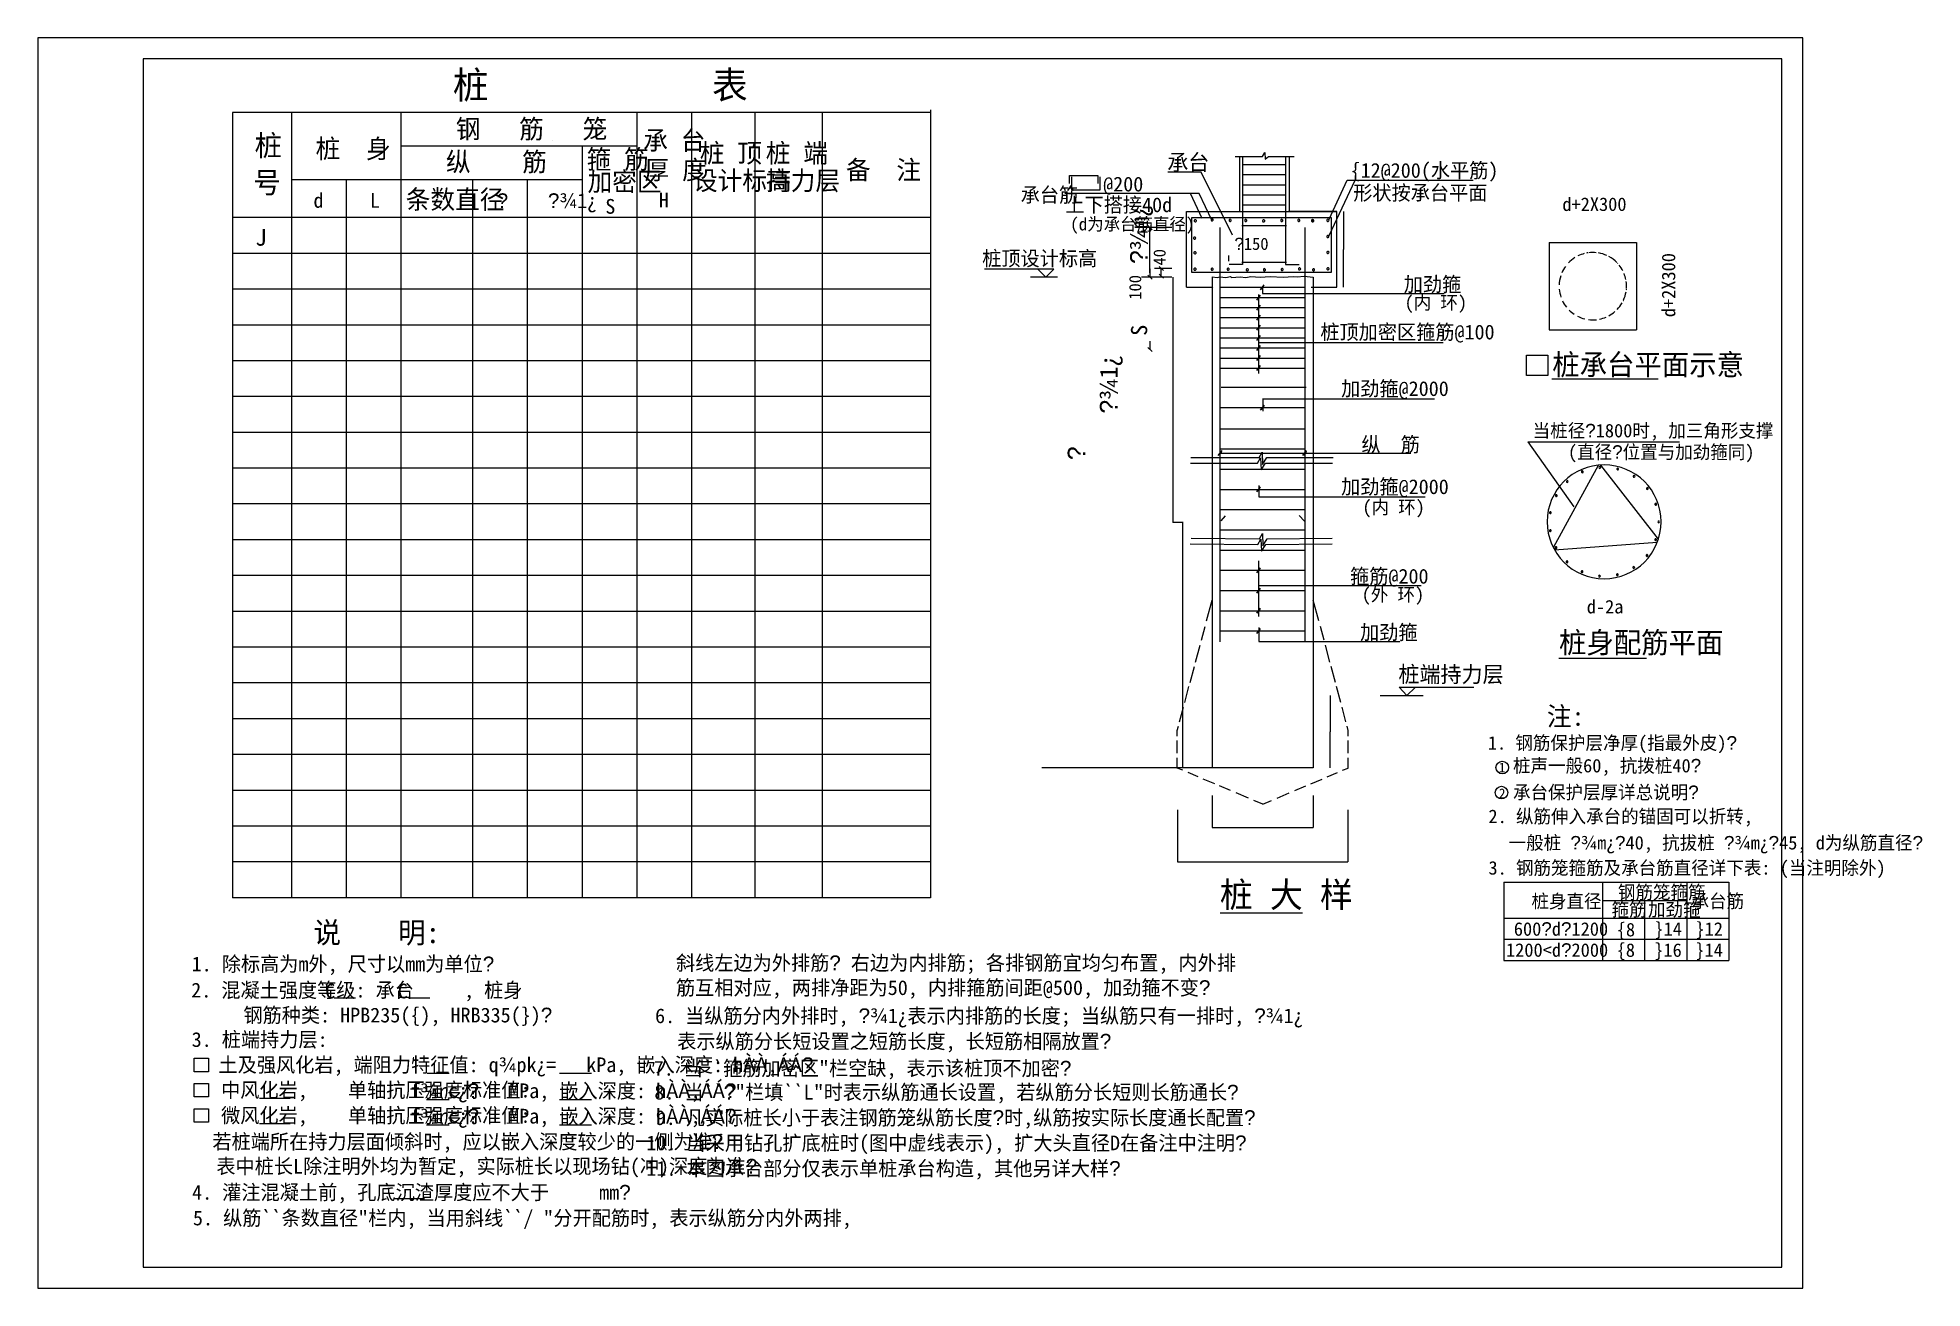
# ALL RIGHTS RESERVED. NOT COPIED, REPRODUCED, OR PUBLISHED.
# Model space of a CAD drawing. Header units: metres. Extents: x 4568 to 49300, y 5829 to 35529.
import ezdxf

# ---------------------------------------------------------------- set-up
doc = ezdxf.new("R2010")
doc.units = ezdxf.units.M
for name, color, linetype in [('DP', 3, 'Continuous'), ('STEEL', 2, 'Continuous'), ('TEXT', 7, 'Continuous'), ('TK', 7, 'Continuous')]:
    doc.layers.add(name, color=color, linetype=linetype)
doc.dimstyles.get("Standard").update_dxf_attribs({"dimtxt": 2.5, "dimasz": 2.5, "dimexe": 1.25, "dimexo": 0.625, "dimtad": 1, "dimcen": 2.5, "dimazin": 3, "dimtfac": 1, "dimtmove": 0, "dimatfit": 3})

# ---------------------------------------------------------------- blocks, each defined once
blk = doc.blocks.new('DIM1')
blk.add_line((-2, 0), (0, 0))
blk.add_lwpolyline([(-0.5, -0.5), (0.5, 0.5)])
blk = doc.blocks.new('_CLOSEDFILLED')
at = {"color": 0, "linetype": 'BYBLOCK'}
blk.add_solid([(-1, 0), (0, 0), (-1, 0)], dxfattribs=at)
blk = doc.blocks.new('*D1')
for p, q in [((31625.07, 17193.46), (31625.07, 15956.87)), ((35667.36, 17193.46), (35667.36, 15956.87)), ((31625.32, 15956.87), (33645.715, 15956.87)), ((33646.715, 15956.87), (35667.11, 15956.87))]:
    blk.add_line(p, q)
at = {"layer": 'Defpoints'}
for p in [(31625.07, 17193.46), (35667.36, 17193.46), (31625.07, 15956.87)]:
    blk.add_point(p, dxfattribs=at)
at = {"xscale": 0.25, "yscale": 0.25, "rotation": 180}
blk.add_blockref('_CLOSEDFILLED', (31625.07, 15956.87), dxfattribs=at)
at = {"xscale": 0.25, "yscale": 0.25}
blk.add_blockref('_CLOSEDFILLED', (35667.36, 15956.87), dxfattribs=at)
at = {"insert": (33646.215, 15956.87), "char_height": 1, "attachment_point": 5}
blk.add_mtext('D', dxfattribs=at)
blk = doc.blocks.new('*D2')
for p, q in [((35246.18, 19906.63), (35246.18, 19046.44)), ((35245.93, 19046.44), (35245.68, 19046.44)), ((35246.18, 18186.25), (35246.18, 19046.44)), ((35246.18, 19046.44), (35246.18, 19046.44)), ((35246.43, 19046.44), (35246.68, 19046.44))]:
    blk.add_line(p, q)
at = {"layer": 'Defpoints'}
for p in [(35246.18, 19906.63), (35246.18, 19046.44), (35246.18, 18186.25)]:
    blk.add_point(p, dxfattribs=at)
at = {"xscale": 0.25, "yscale": 0.25}
blk.add_blockref('_CLOSEDFILLED', (35246.18, 19046.44), dxfattribs=at)
at = {"xscale": 0.25, "yscale": 0.25, "rotation": 180}
blk.add_blockref('_CLOSEDFILLED', (35246.18, 19046.44), dxfattribs=at)
at = {"insert": (35246.18, 19047.565), "char_height": 1, "attachment_point": 5}
blk.add_mtext("h%%192%%192'%%193%%193", dxfattribs=at)
blk = doc.blocks.new('*D3')
for p, q in [((32443.96, 17530.51), (32443.96, 16771.45)), ((34843.96, 17530.51), (34843.96, 16771.45)), ((32444.21, 16771.45), (33643.46, 16771.45)), ((33644.46, 16771.45), (34843.71, 16771.45))]:
    blk.add_line(p, q)
at = {"layer": 'Defpoints'}
for p in [(32443.96, 17530.51), (34843.96, 17530.51), (32443.96, 16771.45)]:
    blk.add_point(p, dxfattribs=at)
at = {"xscale": 0.25, "yscale": 0.25, "rotation": 180}
blk.add_blockref('_CLOSEDFILLED', (32443.96, 16771.45), dxfattribs=at)
at = {"xscale": 0.25, "yscale": 0.25}
blk.add_blockref('_CLOSEDFILLED', (34843.96, 16771.45), dxfattribs=at)
at = {"insert": (33643.96, 16771.45), "char_height": 1, "attachment_point": 5}
blk.add_mtext('d', dxfattribs=at)
blk = doc.blocks.new('*D6')
for p, q in [((35562.58, 31401.55), (35562.58, 30501.13)), ((35562.33, 30501.13), (35562.08, 30501.13)), ((35562.58, 29600.71), (35562.58, 30501.13)), ((35562.58, 30501.13), (35562.58, 30501.13)), ((35562.83, 30501.13), (35563.08, 30501.13))]:
    blk.add_line(p, q)
at = {"layer": 'Defpoints'}
for p in [(35562.58, 31401.55), (35562.58, 30501.13), (35562.58, 29600.71)]:
    blk.add_point(p, dxfattribs=at)
at = {"xscale": 0.25, "yscale": 0.25}
blk.add_blockref('_CLOSEDFILLED', (35562.58, 30501.13), dxfattribs=at)
at = {"xscale": 0.25, "yscale": 0.25, "rotation": 180}
blk.add_blockref('_CLOSEDFILLED', (35562.58, 30501.13), dxfattribs=at)
at = {"insert": (35562.58, 30502.255), "char_height": 1, "attachment_point": 5}
blk.add_mtext('H', dxfattribs=at)
blk = doc.blocks.new('*D12')
for p, q in [((31507.13, 29840.93), (31507.13, 24013.59)), ((31628.915, 24013.59), (31506.88, 24013.59)), ((31751.95, 24013.59), (31629.915, 24013.59)), ((31751.7, 18186.25), (31751.7, 24013.59))]:
    blk.add_line(p, q)
at = {"layer": 'Defpoints'}
for p in [(31507.13, 29840.93), (31751.7, 24013.59), (31751.7, 18186.25)]:
    blk.add_point(p, dxfattribs=at)
at = {"xscale": 0.25, "yscale": 0.25}
blk.add_blockref('_CLOSEDFILLED', (31507.13, 24013.59), dxfattribs=at)
at = {"xscale": 0.25, "yscale": 0.25, "rotation": 180}
blk.add_blockref('_CLOSEDFILLED', (31751.7, 24013.59), dxfattribs=at)
at = {"insert": (31629.415, 24013.59), "char_height": 1, "attachment_point": 5}
blk.add_mtext('L', dxfattribs=at)

msp = doc.modelspace()

# ---------------------------------------------------------------- linework, layer by layer
for p, q in [((32987.99, 32703.41), (33640.17, 32703.41)), ((33091.45, 32703.41), (33091.45, 31401.55)), ((33167.66, 32703.41), (33167.66, 30141.94)), ((33640.17, 32703.41), (33693.57, 32799.47)), ((33693.57, 32799.47), (33702.58, 32641.51)), ((33702.58, 32641.51), (33778.46, 32703.41)), ((33778.46, 32703.41), (34394.37, 32703.41)), ((34187.59, 32703.41), (34187.59, 30141.94)), ((34270.47, 32703.41), (34270.47, 31401.55)), ((29061.7, 32064.52), (29061.7, 32257.51)), ((29061.7, 32257.51), (29728.76, 32257.51)), ((29104.61, 32224.42), (29104.61, 31913.48)), ((29728.76, 32257.51), (29728.76, 32064.52)), ((29784.18, 31913.48), (29784.18, 32224.42)), ((32183.4, 32334.03), (31395, 32334.03)), ((32929.5, 30842.56), (32183.4, 32334.03)), ((33167.66, 32517.57), (34187.59, 32517.57)), ((33167.66, 32277.57), (34187.59, 32277.57)), ((32136.51, 31830.19), (28948.67, 31830.19)), ((29104.61, 31913.48), (29784.18, 31913.48)), ((32204.89, 31233.42), (31926.19, 31830.19)), ((32439.73, 31192.5), (32136.51, 31830.19)), ((33167.66, 32037.57), (34187.59, 32037.57)), ((33167.66, 31797.57), (34187.59, 31797.57)), ((35217.9, 31216.43), (35649.04, 32143.98)), ((35218.79, 30832.58), (35834.74, 32143.98)), ((35649.04, 32143.98), (38642.43, 32143.98)), ((31834.75, 31401.55), (31834.75, 31401.55)), ((31834.75, 31401.55), (33083.81, 31401.55)), ((31834.75, 31401.55), (33083.81, 31401.55)), ((31834.75, 29600.71), (31834.75, 31401.55)), ((33083.81, 31401.55), (34258.2, 31401.55)), ((33167.66, 31557.57), (34187.59, 31557.57)), ((34257.85, 31401.55), (35401.57, 31401.55)), ((35401.57, 31401.55), (34257.85, 31401.55)), ((35401.57, 29600.71), (35401.57, 31401.55)), ((31490.35, 31017.55), (30766.22, 31017.55)), ((30966.22, 29940.93), (30966.22, 30917.55)), ((33148.77, 31066.82), (34208.18, 31066.82)), ((40439.09, 30667.56), (42519.09, 30667.56)), ((40439.09, 30667.56), (40439.09, 28587.56)), ((42519.09, 30667.56), (42519.09, 28587.56)), ((31490.35, 30047.86), (31075.28, 30047.86)), ((32836.55, 30219.62), (32838.53, 30357.93)), ((33167.66, 30141.94), (32846.57, 30141.94)), ((33150.48, 30198.57), (34206.48, 30198.57)), ((34187.59, 30141.94), (34508.68, 30141.94)), ((28771.65, 29840.93), (28130.34, 29840.93)), ((31490.35, 29840.93), (30766.22, 29840.93)), ((31834.75, 29600.71), (32443.96, 29600.71)), ((32443.96, 29846.31), (32443.96, 18186.25)), ((32443.96, 29846.31), (32561.01, 29833.75)), ((32480.35, 29600.71), (32487.01, 29600.71)), ((32561.01, 29833.75), (32628.54, 29850.63)), ((32628.54, 29850.63), (32767.83, 29829.54)), ((32767.83, 29829.54), (32877.57, 29854.84)), ((32877.57, 29854.84), (32902.9, 29833.75)), ((32902.9, 29833.75), (33105.5, 29850.63)), ((33105.5, 29850.63), (33244.78, 29833.75)), ((33244.78, 29833.75), (33362.97, 29854.84)), ((33362.97, 29854.84), (33582.45, 29842.19)), ((33582.45, 29842.19), (33818.82, 29859.06)), ((33638.97, 29600.93), (33638.87, 29452.53)), ((33818.82, 29859.06), (34131.17, 29837.99)), ((34131.17, 29837.99), (34367.53, 29859.06)), ((34367.53, 29859.06), (34460.39, 29846.41)), ((34460.39, 29846.41), (34629.23, 29863.28)), ((34629.23, 29863.28), (34843.96, 29838.68)), ((34794.04, 29600.71), (35401.57, 29600.71)), ((34843.96, 29838.68), (34843.96, 18186.25)), ((33549.18, 27551.18), (33549.18, 29432.45)), ((33638.85, 29452.53), (37949.46, 29452.53)), ((33549.18, 28293.33), (37929.58, 28293.33)), ((40439.09, 28587.56), (42519.09, 28587.56)), ((39906.83, 27992.49), (40412.16, 27992.49)), ((39906.83, 27507.45), (39906.83, 27991.41)), ((40412.16, 27992.49), (40412.16, 27508.53)), ((40412.16, 27508.53), (39906.83, 27508.53)), ((13088.82, 27004.85), (9188.82, 27004.85)), ((20588.82, 27004.85), (13088.82, 27004.85)), ((25757.31, 27004.85), (20588.82, 27004.85)), ((33643.96, 26956.89), (33643.96, 26660.83)), ((33643.96, 26952.48), (37723.18, 26952.48)), ((31936.17, 25556.2), (33558.55, 25556.2)), ((32635.96, 25663.62), (37156.04, 25663.62)), ((33523.83, 25426.11), (33595.03, 25554.18)), ((33558.55, 25556.2), (33629.75, 25684.28)), ((33595.03, 25554.18), (33607.05, 25266.02)), ((33629.75, 25684.28), (33641.77, 25396.12)), ((33641.77, 25396.12), (33742.94, 25556.2)), ((33742.94, 25556.2), (35318.84, 25556.2)), ((34620.71, 25620.25), (34683.2, 25706.98)), ((39933.51, 25934.82), (43534.71, 25934.82)), ((39936.96, 25934.82), (41026.93, 24390.01)), ((31931.2, 25426.11), (33523.83, 25426.11)), ((33607.05, 25266.02), (33708.22, 25426.11)), ((33708.22, 25426.11), (35299, 25426.11)), ((33549.18, 24893.67), (33549.18, 24623.82)), ((33549.18, 24623.82), (37500.5, 24623.82)), ((33564.4, 23624.6), (33635.6, 23752.68)), ((33635.6, 23752.68), (33647.62, 23464.52)), ((31922.18, 23509.36), (33529.68, 23494.5)), ((31942.02, 23639.46), (33564.4, 23624.6)), ((33529.68, 23494.5), (33600.89, 23622.58)), ((33600.89, 23622.58), (33612.9, 23334.42)), ((33612.9, 23334.42), (33714.07, 23494.5)), ((33647.62, 23464.52), (33748.79, 23624.6)), ((33714.07, 23494.5), (35289.98, 23509.36)), ((33748.79, 23624.6), (35294.95, 23639.46)), ((33549.18, 21785.2), (33549.18, 23108.86)), ((13088.82, 22754.85), (9188.82, 22754.85)), ((20588.82, 22754.85), (13088.82, 22754.85)), ((25757.31, 22754.85), (20588.82, 22754.85)), ((33549.18, 22518.37), (37402.2, 22518.37)), ((32312.25, 21681.91), (32443.96, 22173.17)), ((34975.66, 21681.91), (34843.96, 22173.17)), ((32187.99, 21218.4), (32275.8, 21545.95)), ((33549.18, 21523.93), (33549.18, 21192.48)), ((35099.93, 21218.4), (35012.11, 21545.95)), ((32049.05, 20700.2), (32156.03, 21099.23)), ((33549.18, 21192.48), (36895.81, 21192.48)), ((35238.86, 20700.2), (35131.88, 21099.23)), ((31919.14, 20215.62), (32021.19, 20596.25)), ((35368.78, 20215.62), (35266.73, 20596.25)), ((31792.27, 19742.42), (31892.77, 20117.26)), ((35495.64, 19742.42), (35395.15, 20117.26)), ((36432.42, 19909.22), (37451.07, 19909.22)), ((31669.63, 19284.95), (31762.04, 19629.64)), ((35618.29, 19284.95), (35525.88, 19629.64)), ((31614.34, 19078.62), (31642.24, 19182.67)), ((31614.34, 18942.87), (31614.34, 19078.62)), ((31614.34, 18536.04), (31614.34, 18834.73)), ((35673.57, 19078.62), (35645.68, 19182.67)), ((35673.57, 18942.87), (35673.57, 19078.62)), ((35673.57, 18536.04), (35673.57, 18834.73)), ((13088.82, 18504.85), (9188.82, 18504.85)), ((20588.82, 18504.85), (13088.82, 18504.85)), ((25757.31, 18504.85), (20588.82, 18504.85)), ((31614.34, 18184.5), (31614.34, 18424.53)), ((35673.57, 18184.5), (35673.57, 18424.53)), ((32443.96, 18186.25), (28405.23, 18186.25)), ((31746.26, 18130.41), (31614.34, 18184.5)), ((32115.87, 17971.85), (31871.05, 18076.08)), ((32505.43, 17806.9), (32230.37, 17923.45)), ((34843.96, 18186.25), (32443.96, 18186.25)), ((34782.49, 17806.9), (35057.55, 17923.45)), ((35172.04, 17971.85), (35416.87, 18076.08)), ((35541.65, 18130.41), (35673.57, 18184.5)), ((32878.71, 17651.48), (32616.61, 17761.97)), ((33304.73, 17471.88), (33012.63, 17595.02)), ((33983.19, 17471.88), (34275.29, 17595.02)), ((34409.2, 17651.48), (34671.3, 17761.97)), ((33643.96, 17328.87), (33435.95, 17416.56)), ((33643.96, 17328.87), (33851.97, 17416.56)), ((39366.28, 15473.69), (39366.28, 13617.69)), ((39366.28, 15473.69), (44706.82, 15473.69)), ((41706.82, 15473.69), (41706.82, 13617.69)), ((43706.82, 15473.69), (43706.82, 13617.69)), ((43706.82, 15314.28), (43706.82, 13617.69)), ((44706.82, 15473.69), (44706.82, 13617.69)), ((42706.82, 15041.49), (42706.82, 13617.69)), ((39366.28, 14617.69), (44706.82, 14617.69)), ((39366.28, 13617.69), (44706.82, 13617.69)), ((11601.06, 12729.51), (12110.4, 12729.51)), ((13367.09, 12729.51), (13876.42, 12729.51)), ((13808.59, 10935.14), (14336.18, 10935.14)), ((16955.29, 10935.14), (17708.99, 10935.14)), ((9831.62, 10344.97), (10558.51, 10344.97)), ((13799.17, 10313.75), (14336.18, 10313.75)), ((16955.29, 10313.75), (17708.99, 10313.75)), ((9828.57, 9743.71), (10561.56, 9743.71)), ((13799.17, 9711.2), (14336.18, 9711.2)), ((16955.29, 9711.2), (17708.99, 9711.2)), ((13014.73, 7964.28), (13747.72, 7964.28))]:
    msp.add_line(p, q)
for points in [[(28305.01, 30032.73), (28497.01, 29840.73), (28689.01, 30032.73), (27037.04, 30032.73)], [(31286.11, 29815.7), (31186.11, 29915.7)], [(33592.81, 29540.8), (33682.36, 29660.21)], [(33608.88, 29559.17), (33671.37, 29645.9)], [(33505.53, 29297.51), (33595.08, 29416.92)], [(33505.53, 29057.2), (33595.08, 29176.61)], [(33505.53, 28816.9), (33595.08, 28936.31)], [(33505.53, 28582.91), (33595.08, 28702.32)], [(33505.53, 28336.28), (33595.08, 28455.69)], [(33505.53, 28095.98), (33595.08, 28215.39)], [(33517.93, 28357.56), (33580.42, 28444.3)], [(33517.93, 28117.56), (33580.42, 28204.3)], [(33505.53, 27862), (33595.08, 27981.41)], [(33505.53, 27621.69), (33595.08, 27741.1)], [(33517.93, 27877.56), (33580.42, 27964.3)], [(33517.93, 27637.56), (33580.42, 27724.3)], [(40505.7, 27426.47), (43031.85, 27426.47)], [(33592.98, 26685.96), (33682.53, 26805.37)], [(33612.71, 26699.7), (33675.2, 26786.43)], [(32588.69, 25602.69), (32678.24, 25722.1)], [(32608.43, 25616.43), (32670.92, 25703.16)], [(34597.26, 25602.69), (34686.81, 25722.1)], [(34617, 25616.43), (34679.49, 25703.16)], [(33505.53, 24743.25), (33595.08, 24862.66)], [(33517.93, 24757.56), (33580.42, 24844.3)], [(32654.22, 24051.36), (32762.96, 24172.76)], [(34512.27, 24180.8), (34632.59, 24047.84)], [(33505.53, 22819.08), (33595.08, 22938.49)], [(33517.93, 22837.56), (33580.42, 22924.3)], [(33517.93, 22833.4), (33580.42, 22920.13)], [(33505.53, 22339.36), (33595.08, 22458.77)], [(33517.93, 22357.84), (33580.42, 22444.58)], [(33517.93, 22357.56), (33580.42, 22444.3)], [(33517.93, 22353.68), (33580.42, 22440.41)], [(33505.53, 21859.64), (33595.08, 21979.05)], [(33517.93, 21878.12), (33580.42, 21964.86)], [(33517.93, 21877.84), (33580.42, 21964.58)], [(33517.93, 21877.56), (33580.42, 21964.3)], [(33517.93, 21873.96), (33580.42, 21960.69)], [(33505.53, 21379.92), (33595.08, 21499.33)], [(33517.93, 21398.4), (33580.42, 21485.13)], [(33517.93, 21398.12), (33580.42, 21484.86)], [(33517.93, 21397.56), (33580.42, 21484.3)], [(33517.93, 21394.24), (33580.42, 21480.97)], [(40673.07, 20791.86), (42750.43, 20791.86)], [(37263.48, 20096.59), (37067.78, 19908.37), (36879.55, 20104.07), (38657.63, 20107.14)], [(32630.25, 14746.04), (34588.3, 14743.63)]]:
    msp.add_lwpolyline(points)
for centre in [(39330.22, 18195.99), (39311.6, 17600.7)]:
    msp.add_circle(centre, 149.27)
for start, end in [(98.64, 100.76), (84.02, 97.01), (144.06, 156.6), (122.03, 136.38), (104.6, 116.12), (65.5, 80.12), (44.35, 61.37), (42.16, 43.25), (27.07, 38.28), (162.35, 177.95), (184.88, 199.11), (11.38, 21.88), (355.81, 8.21), (353.56, 355.1), (205.69, 218.52), (316.37, 330.07), (334.52, 334.89), (335.21, 350.52), (225.07, 236.53), (242.72, 256.45), (262.76, 276.01), (281.59, 293.18), (298.07, 310.85)]:
    msp.add_arc((41479.09, 29627.56), 800, start, end)
at = {"layer": 'DP'}
for p, q in [((9188.82, 33754.85), (9188.82, 15104.85)), ((25757.31, 15104.85), (20588.82, 15104.85))]:
    msp.add_line(p, q, dxfattribs=at)
at = {"layer": 'STEEL'}
for p, q in [((20588.82, 33754.85), (9188.82, 33754.85)), ((10588.82, 33754.85), (10588.82, 15104.85)), ((13188.82, 33754.85), (13188.82, 15104.85)), ((18788.82, 33754.85), (18788.82, 15104.85)), ((20088.82, 33754.85), (20088.82, 15104.85)), ((25757.31, 33754.85), (20588.82, 33754.85)), ((21588.82, 33754.85), (21588.82, 15104.85)), ((23188.82, 33754.85), (23188.82, 15104.85)), ((25757.31, 33813.21), (25757.31, 15104.85)), ((18788.82, 32954.85), (13188.82, 32954.85)), ((16788.82, 33083.87), (16788.82, 33083.87)), ((16788.82, 33083.87), (16788.82, 33083.87)), ((17488.82, 32154.85), (10588.82, 32154.85)), ((13088.82, 31254.85), (9188.82, 31254.85)), ((20588.82, 31254.85), (13088.82, 31254.85)), ((25757.31, 31254.85), (20588.82, 31254.85)), ((13088.82, 15104.85), (9188.82, 15104.85)), ((20588.82, 15104.85), (13088.82, 15104.85))]:
    msp.add_line(p, q, dxfattribs=at)
msp.add_lwpolyline([(35270.78, 29956.13), (31963.96, 29956.13), (31963.96, 31257.55), (35270.78, 31257.55)], close=True, dxfattribs=at)
for points in [[(32019.65, 31173.25, 1), (32069.59, 31190.39, 1)], [(32417.03, 31197.7, 1), (32466.97, 31214.85, 1)], [(32847.07, 31181.48, 1), (32897.01, 31198.63, 1)], [(33217.78, 31181.48, 1), (33267.72, 31198.63, 1)], [(33642.18, 31169.46, 1), (33692.11, 31186.6, 1)], [(34072.27, 31181.48, 1), (34122.21, 31198.63, 1)], [(34477.96, 31181.48, 1), (34527.9, 31198.63, 1)], [(34802.52, 31173.38, 1), (34852.46, 31190.52, 1)], [(34810.63, 31173.38, 1), (34860.57, 31190.52, 1)], [(35167.64, 31181.48, 1), (35217.58, 31198.63, 1)], [(32003.36, 30759.84, 1), (32053.29, 30776.99, 1)], [(32011.47, 30411.18, 1), (32061.41, 30428.32, 1)], [(35163.2, 30797.56, 1), (35213.14, 30814.7, 1)], [(35167.64, 30419.29, 1), (35217.58, 30436.43, 1)], [(32011.47, 30021.97, 1), (32061.41, 30039.11, 1)], [(32417.03, 30021.97, 1), (32466.97, 30039.11, 1)], [(32798.52, 30021.97, 1), (32848.46, 30039.11, 1)], [(33252.9, 30005.75, 1), (33302.84, 30022.9, 1)], [(33661.06, 30009.94, 1), (33711, 30027.09, 1)], [(34080.38, 30013.86, 1), (34130.32, 30031.01, 1)], [(34494.19, 30030.08, 1), (34544.13, 30047.22, 1)], [(34826.86, 30005.75, 1), (34876.8, 30022.9, 1)], [(35167.64, 30030.08, 1), (35217.58, 30047.22, 1)], [(40395.4, 24031.78, 1), (43099.4, 24031.78, 1)], [(41239.79, 25198.87, 1), (41222.11, 25239.17, 1)], [(41646.25, 25300.46, 1), (41642.61, 25344.31, 1)], [(42063.66, 25264.56, 1), (42074.46, 25307.21, 1)], [(42446.81, 25095.07, 1), (42470.88, 25131.91, 1)], [(40629.98, 24641, 1), (40591.28, 24661.94, 1)], [(40888.34, 24970.82, 1), (40858.54, 25003.19, 1)], [(42754.16, 24810.36, 1), (42788.89, 24837.39, 1)], [(40492.71, 24245.17, 1), (40449.31, 24252.41, 1)], [(42952.42, 24441.28, 1), (42994.04, 24455.57, 1)], [(40491.41, 23826.21, 1), (40448.01, 23818.97, 1)], [(43020.09, 24027.82, 1), (43064.09, 24027.82, 1)], [(40626.21, 23429.53, 1), (40587.51, 23408.59, 1)], [(42949.85, 23614.79, 1), (42991.46, 23600.51, 1)], [(40882.51, 23098.11, 1), (40852.71, 23065.74, 1)], [(41232.54, 22867.87, 1), (41214.86, 22827.58, 1)], [(42440.18, 22964.16, 1), (42464.25, 22927.32, 1)], [(42749.3, 23246.95, 1), (42784.02, 23219.93, 1)], [(41638.35, 22763.76, 1), (41634.72, 22719.91, 1)], [(42055.99, 22797.06, 1), (42066.79, 22754.41, 1)]]:
    msp.add_lwpolyline(points, format="xyb", close=True, dxfattribs=at)
for points in [[(32635.96, 21182.58), (32635.96, 31017.55)], [(34651.96, 21182.58), (34651.96, 31017.55)], [(32635.96, 29601.53), (34651.96, 29601.53)], [(32635.96, 29360.93), (34651.96, 29360.93)], [(32635.96, 29120.93), (34651.96, 29120.93)], [(32635.96, 28880.93), (34651.96, 28880.93)], [(32635.96, 28640.93), (34651.96, 28640.93)], [(32635.96, 28400.93), (34651.96, 28400.93)], [(32635.96, 28160.93), (34651.96, 28160.93)], [(32635.96, 27920.93), (34651.96, 27920.93)], [(32635.96, 27680.93), (34651.96, 27680.93)], [(32655.6, 27226.52), (34671.6, 27226.52)], [(32635.96, 26743.06), (34651.96, 26743.06)], [(32635.96, 26240.93), (34651.96, 26240.93)], [(32635.96, 25760.93), (34651.96, 25760.93)], [(32635.96, 25280.93), (34651.96, 25280.93)], [(41609.27, 25371.63), (40542.98, 23427.73)], [(43034.68, 23622.29), (41670.45, 25379.69)], [(32635.96, 24800.93), (34651.96, 24800.93)], [(32635.96, 24320.93), (34651.96, 24320.93)], [(32635.96, 23840.93), (34651.96, 23840.93)], [(32635.96, 23360.93), (34651.96, 23360.93)], [(40572.71, 23369.46), (43004.23, 23551.79)], [(32635.96, 22880.93), (34651.96, 22880.93)], [(32635.96, 22400.93), (34651.96, 22400.93)], [(32635.96, 21920.93), (34651.96, 21920.93)], [(32635.96, 21440.93), (34651.96, 21440.93)]]:
    msp.add_lwpolyline(points, dxfattribs=at)
at = {"layer": 'TEXT'}
for p, q in [((17488.82, 32954.85), (17488.82, 15104.85)), ((11888.82, 32154.85), (11888.82, 15104.85)), ((14888.82, 32154.85), (14888.82, 15104.85)), ((16188.82, 32154.85), (16188.82, 15104.85)), ((13088.82, 30404.85), (9188.82, 30404.85)), ((20588.82, 30404.85), (13088.82, 30404.85)), ((25757.31, 30404.85), (20588.82, 30404.85)), ((13088.82, 29554.85), (9188.82, 29554.85)), ((20588.82, 29554.85), (13088.82, 29554.85)), ((25757.31, 29554.85), (20588.82, 29554.85)), ((13088.82, 28704.85), (9188.82, 28704.85)), ((20588.82, 28704.85), (13088.82, 28704.85)), ((25757.31, 28704.85), (20588.82, 28704.85)), ((13088.82, 27854.85), (9188.82, 27854.85)), ((20588.82, 27854.85), (13088.82, 27854.85)), ((25757.31, 27854.85), (20588.82, 27854.85)), ((13088.82, 26154.85), (9188.82, 26154.85)), ((20588.82, 26154.85), (13088.82, 26154.85)), ((25757.31, 26154.85), (20588.82, 26154.85)), ((13088.82, 25304.85), (9188.82, 25304.85)), ((20588.82, 25304.85), (13088.82, 25304.85)), ((25757.31, 25304.85), (20588.82, 25304.85)), ((13088.82, 24454.85), (9188.82, 24454.85)), ((20588.82, 24454.85), (13088.82, 24454.85)), ((25757.31, 24454.85), (20588.82, 24454.85)), ((13088.82, 23604.85), (9188.82, 23604.85)), ((20588.82, 23604.85), (13088.82, 23604.85)), ((25757.31, 23604.85), (20588.82, 23604.85)), ((13088.82, 21904.85), (9188.82, 21904.85)), ((20588.82, 21904.85), (13088.82, 21904.85)), ((25757.31, 21904.85), (20588.82, 21904.85)), ((13088.82, 21054.85), (9188.82, 21054.85)), ((20588.82, 21054.85), (13088.82, 21054.85)), ((25757.31, 21054.85), (20588.82, 21054.85)), ((13088.82, 20204.85), (9188.82, 20204.85)), ((20588.82, 20204.85), (13088.82, 20204.85)), ((25757.31, 20204.85), (20588.82, 20204.85)), ((13088.82, 19354.85), (9188.82, 19354.85)), ((20588.82, 19354.85), (13088.82, 19354.85)), ((25757.31, 19354.85), (20588.82, 19354.85)), ((13088.82, 17654.85), (9188.82, 17654.85)), ((20588.82, 17654.85), (13088.82, 17654.85)), ((25757.31, 17654.85), (20588.82, 17654.85)), ((13088.82, 16804.85), (9188.82, 16804.85)), ((20588.82, 16804.85), (13088.82, 16804.85)), ((25757.31, 16804.85), (20588.82, 16804.85)), ((13088.82, 15954.85), (9188.82, 15954.85)), ((20588.82, 15954.85), (13088.82, 15954.85)), ((25757.31, 15954.85), (20588.82, 15954.85)), ((41706.82, 15041.49), (43706.82, 15041.49)), ((39366.28, 14117.69), (44706.82, 14117.69)), ((8281.14, 11294.1), (8623.15, 11294.1)), ((8281.14, 11294.1), (8623.15, 11294.1)), ((8281.14, 10973.68), (8281.14, 11294.1)), ((8281.14, 10973.68), (8281.14, 11294.1)), ((8623.15, 11294.1), (8623.15, 10973.68)), ((8623.15, 11294.1), (8623.15, 10973.68)), ((8623.15, 10973.68), (8281.14, 10973.68)), ((8623.15, 10973.68), (8281.14, 10973.68)), ((8281.14, 10373.68), (8281.14, 10694.1)), ((8281.14, 10373.68), (8281.14, 10694.1)), ((8281.14, 10694.1), (8623.15, 10694.1)), ((8281.14, 10694.1), (8623.15, 10694.1)), ((8623.15, 10373.68), (8281.14, 10373.68)), ((8623.15, 10373.68), (8281.14, 10373.68)), ((8623.15, 10694.1), (8623.15, 10373.68)), ((8623.15, 10694.1), (8623.15, 10373.68)), ((8281.14, 9773.68), (8281.14, 10094.1)), ((8281.14, 9773.68), (8281.14, 10094.1)), ((8281.14, 10094.1), (8623.15, 10094.1)), ((8281.14, 10094.1), (8623.15, 10094.1)), ((8623.15, 10094.1), (8623.15, 9773.68)), ((8623.15, 10094.1), (8623.15, 9773.68)), ((8623.15, 9773.68), (8281.14, 9773.68)), ((8623.15, 9773.68), (8281.14, 9773.68))]:
    msp.add_line(p, q, dxfattribs=at)
at = {"layer": 'TK'}
for points in [[(4567.72, 5828.79), (46467.72, 5828.79), (46467.72, 35528.79), (4567.72, 35528.79)], [(7067.72, 6328.79), (45967.72, 6328.79), (45967.72, 35028.79), (7067.72, 35028.79)]]:
    msp.add_lwpolyline(points, close=True, dxfattribs=at)

# ---------------------------------------------------------------- block references
at = {"xscale": 100, "yscale": 100, "zscale": 100}
for p, rotation in [((30966.22, 31017.55), 90), ((30966.22, 29840.93), 270), ((31236.11, 30047.86), 90), ((30966.22, 28124.28), 270)]:
    msp.add_blockref('DIM1', p, dxfattribs=dict(at, rotation=rotation))

# ---------------------------------------------------------------- texts
for s, height, p in [('桩            表', 650, (14422.39, 34078.9)), ('J', 400, (9731.53, 30588.46)), ('桩承台平面示意', 500, (40516.95, 27514.08)), ('桩身配筋平面', 500, (40677.06, 20914.35)), ('桩 大 样', 600, (32626.01, 14875.44)), ('C', 350, (11392.81, 12714.05)), ('C', 350, (13113.34, 12714.05))]:
    msp.add_text(s, height=height).set_placement(p)
at = {"layer": 'DP'}
msp.add_text('说    明:', height=500, dxfattribs=at).set_placement((11116.27, 14026.44))
at = {"layer": 'STEEL'}
for s, height, p in [('钢   筋   笼   ', 450, (14493.15, 33135.75)), ('桩', 500, (9716.59, 32716.95)), ('桩  身', 450, (11163.88, 32667.85)), ('承 台', 450, (18939.66, 32864.22)), (' 纵    筋', 450, (13952.24, 32356.48)), ('箍 筋', 450, (17597.04, 32417.11)), ('厚 度', 450, (18971.59, 32163.85)), ('桩 顶', 450, (20283.4, 32562.69)), ('桩 端', 450, (21848.15, 32562.69)), ('备  注', 450, (23752.52, 32163.23)), ('号', 500, (9686.16, 31837.81)), ('加密区', 450, (17619.05, 31884.14)), ('设计标高', 450, (20122.65, 31909.99)), ('持力层', 450, (21856.42, 31909.99)), ('d', 350, (11112.75, 31489.21)), ('L', 350, (12453.77, 31489.21)), ('条数直径', 450, (13304.27, 31462.86)), ('%%154', 350, (15462.31, 31482.11)), ('%%154%%1901%%191', 350, (16677.64, 31482.11)), ('H', 350, (19310.25, 31495.9)), ('S', 350, (18040.71, 31347.52))]:
    msp.add_text(s, height=height, dxfattribs=at).set_placement(p)
at = {"layer": 'TEXT'}
for s, height, p in [('承台', 384, (31378.24, 32375.64)), ('    @200', 350, (28904.8, 31876.76)), ('{12@200(水平筋)', 350, (35729.41, 32201.79)), ('承台筋', 350, (27898.48, 31620)), ('上下搭接40d', 350, (28960.37, 31385.17)), ('形状按承台平面', 350, (35792.31, 31670.28)), ('d+2X300', 320, (40755.28, 31413.55)), ('(d为承台筋直径)', 300, (29072.15, 30951.53)), ('桩顶设计标高', 350, (26985.44, 30111.94)), (' %%151150', 288, (32775.06, 30489.17)), ('加劲箍', 350, (36990.29, 29496.13)), ('(内 环)', 320, (37009.87, 29079.05)), ('桩顶加密区箍筋@100', 350, (35010.59, 28363.83)), ('加劲箍@2000', 350, (35504.38, 27020.07)), ('当桩径%%1511800时, 加三角形支撑', 320, (40050.62, 26037.59)), ('纵  筋', 350, (35987.16, 25693.36)), ('(直径%%141位置与加劲箍同)', 320, (40888.37, 25529.25)), ('加劲箍@2000', 350, (35504.38, 24690.43)), ('(内 环)', 320, (36008.71, 24219.12)), ('箍筋@200', 350, (35717.74, 22564.21)), ('(外 环)', 320, (35992.15, 22146.27)), ('d-2a', 320, (41335.39, 21856.03)), ('加劲箍', 350, (35953.85, 21232.18)), ('桩端持力层', 384, (36865.19, 20219.17)), ('注: ', 450, (40389.31, 19188.09)), ('1. 钢筋保护层净厚(指最外皮)%%140', 320, (38987.85, 18621.87)), ('桩声一般60, 抗拨桩40%%140', 320, (39583.79, 18081.04)), ('1', 230, (39248.57, 18081.04)), ('2', 230, (39248.57, 17467.15)), ('承台保护层厚详总说明%%140', 320, (39583.79, 17448.55)), ('2. 纵筋伸入承台的锚固可以折转,', 320, (39001.69, 16877.53)), (' 一般桩 %%154%%190m%%191%%15140, 抗拔桩 %%154%%190m%%191%%15145, d为纵筋直径%%140', 320, (39262.81, 16250.27)), ('3. 钢筋笼箍筋及承台筋直径详下表: (当注明除外)', 320, (39001.69, 15653.96)), ('桩身直径', 320, (40022.28, 14861.94)), ('钢筋笼箍筋', 320, (42074.23, 15075.77)), ('承台筋', 320, (43822.12, 14865.62)), ('箍筋', 320, (41923.83, 14664.55)), ('加劲箍', 320, (42788.5, 14664.55)), ('1. 除标高为m外, 尺寸以mm为单位%%140', 350, (8221.94, 13356.52)), ('斜线左边为外排筋%%141 右边为内排筋; 各排钢筋宜均匀布置, 内外排', 350, (19717.5, 13382.81)), ('2. 混凝土强度等级: 承台     , 桩身      ', 350, (8211.39, 12735.35)), ('筋互相对应, 两排净距为50, 内排箍筋间距@500, 加劲箍不变%%140', 350, (19717.5, 12794.21)), ('钢筋种类: HPB235({), HRB335(})%%140', 350, (9450, 12143.26)), (' 6. 当纵筋分内外排时, %%154%%1901%%191表示内排筋的长度; 当纵筋只有一排时, %%154%%1901%%191 ', 350, (18983.4, 12125.88)), ('3. 桩端持力层:              ', 350, (8222.22, 11562.47)), ('  表示纵筋分长短设置之短筋长度, 长短筋相隔放置%%140 ', 350, (19270.21, 11521.05)), ('    土及强风化岩, 端阻力特征值: q%%190pk%%191=   kPa, 嵌入深度: h%%192%%192,%%193%%193%%151           ', 350, (7906.67, 10962.47)), ('7. 当``箍筋加密区"栏空缺, 表示该桩顶不加密%%140', 350, (19190.51, 10880.41)), ('     中风化岩,    单轴抗压强度标准值:           ', 350, (7730.1, 10362.47)), ('      f%%190rc%%191%%151   MPa, 嵌入深度: h%%192%%192,%%193%%193%%151           ', 350, (11980.06, 10345.16)), ('8. 当``%%154"栏填``L"时表示纵筋通长设置, 若纵筋分长短则长筋通长%%140', 350, (19204.75, 10311.67)), ('     微风化岩,    单轴抗压强度标准值:           ', 350, (7730.1, 9759.85)), ('      f%%190rc%%191%%151   MPa, 嵌入深度: h%%192%%192,%%193%%193%%151           ', 350, (11980.06, 9742.54)), (' 9. 凡实际桩长小于表注钢筋笼纵筋长度%%154时,纵筋按实际长度通长配置%%140', 350, (18999.71, 9707.45)), ('若桩端所在持力层面倾斜时, 应以嵌入深度较少的一侧为准%%140', 350, (8714.94, 9137.39)), ('10. 当采用钻孔扩底桩时(图中虚线表示), 扩大头直径D在备注中注明%%140 ', 350, (19015.38, 9107.29)), ('   表中桩长L除注明外均为暂定, 实际桩长以现场钻(冲)深度为准%%140', 350, (8093.98, 8553.56)), ('11. 本图承台部分仅表示单桩承台构造, 其他另详大样%%140 ', 350, (19015.38, 8501.2)), ('4. 灌注混凝土前, 孔底沉渣厚度应不大于     mm%%140', 350, (8232.59, 7934.07)), ('5. 纵筋``条数直径"栏内, 当用斜线``/ "分开配筋时, 表示纵筋分内外两排,', 350, (8253.05, 7324.44))]:
    msp.add_text(s, height=height, dxfattribs=at).set_placement(p)
for s, height, p in [('%%154%%190m%%191', 420, (30916.45, 30154.6)), ('40', 288, (31339.19, 30117.84)), ('d+2X300', 320, (43436.21, 28890.01)), ('100', 288, (30760.43, 29305.16)), ('S', 384, (30901.83, 28450.42)), ('%%154%%1901%%191', 420, (30198.87, 26601.09)), ('%%154', 420, (29435.31, 25496.49))]:
    msp.add_text(s, height=height, rotation=90, dxfattribs=at).set_placement(p)
at = {"layer": 'TK'}
for s, p in [('600%%150d%%1501200', (39603.98, 14202.04)), ('{8', (42047.59, 14187.44)), ('}14', (42940.1, 14202.04)), ('}12', (43915.29, 14202.04)), ('1200<d%%1502000', (39418.43, 13702.59)), ('{8', (42044.96, 13701.21)), ('}16', (42937.46, 13701.21)), ('}14', (43912.66, 13701.21))]:
    msp.add_text(s, height=320, dxfattribs=at).set_placement(p)

# ---------------------------------------------------------------- dimensions: what is measured, and where the dimension line sits
for base, p1, p2, text, picture, middle in [((35562.58, 30501.13), (35562.58, 29600.71), (35562.58, 31401.55), 'H', '*D6', (35562.58, 30502.255)), ((31751.7, 24013.59), (31751.7, 18186.25), (31507.13, 29840.93), 'L', '*D12', (31629.415, 24013.59)), ((35246.18, 19046.44), (35246.18, 19906.63), (35246.18, 18186.25), "h%%192%%192'%%193%%193", '*D2', (35246.18, 19047.565)), ((32443.96, 16771.45), (32443.96, 17530.51), (34843.96, 17530.51), 'd', '*D3', (33643.96, 16771.45)), ((31625.07, 15956.87), (31625.07, 17193.46), (35667.36, 17193.46), 'D', '*D1', (33646.215, 15956.87))]:
    dim = msp.add_linear_dim(base=base, p1=p1, p2=p2, text=text, dimstyle='Standard')
    dim.commit()
    dim.dimension.update_dxf_attribs({"geometry": picture, "text_midpoint": middle})

doc.saveas('drawing.dxf')
